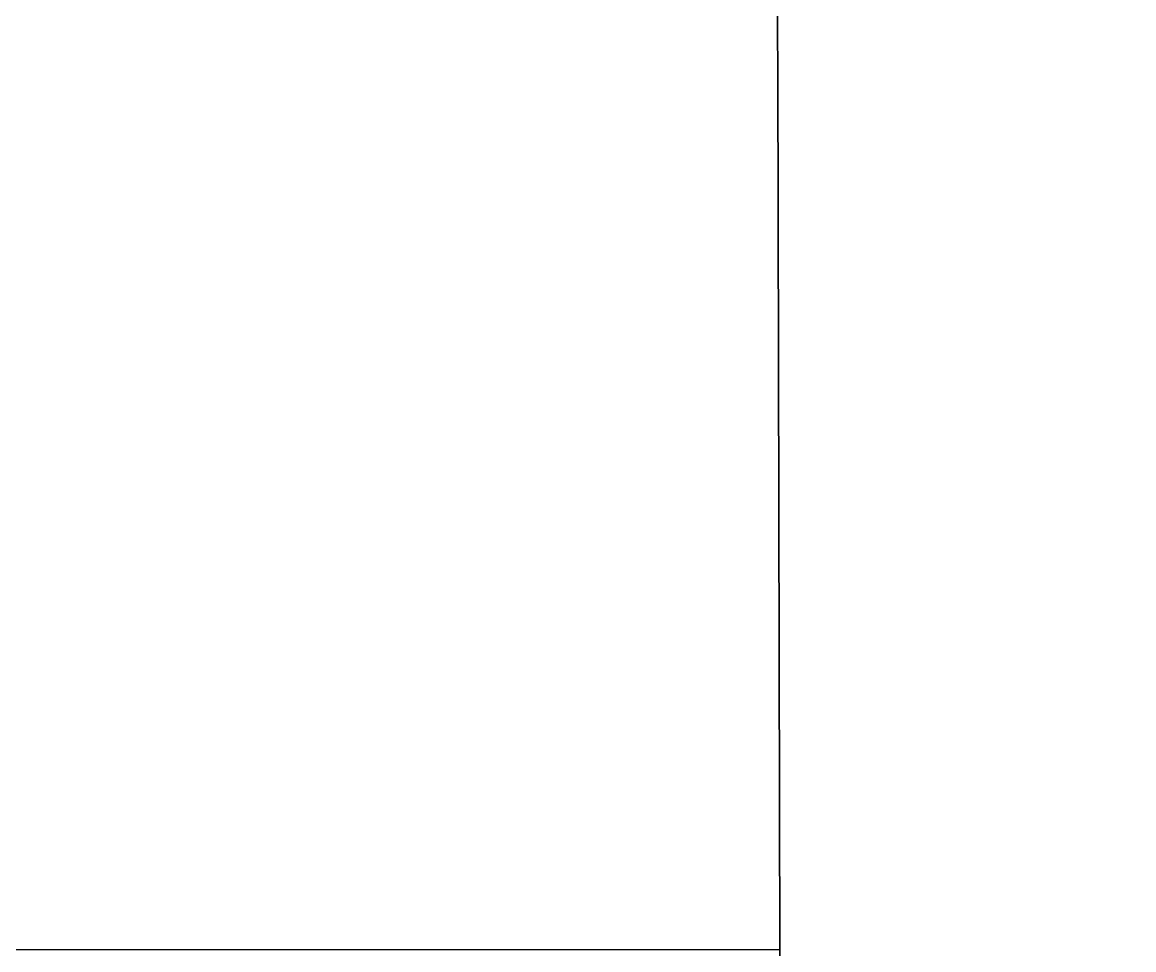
# Model space of a CAD drawing. Header units: millimetres. Extents: x 0 to 3661, y -1188 to 730.
# Drawn here: x 422.723109 to 422.725769, y 335.324721 to 335.326941 of the extents above; entities that cross this region are included whole.
import ezdxf

# ---------------------------------------------------------------- set-up
doc = ezdxf.new("R2010")
doc.units = ezdxf.units.MM
doc.layers.add('Blocks', color=7, linetype='Continuous')
doc.layers.add('Blocks$Inner', color=7, linetype='Continuous', lineweight=25, true_color=0x007f00)
doc.layers.add('Blocks$Outline', color=7, linetype='Continuous', lineweight=35, true_color=0xff3f3f)

# ---------------------------------------------------------------- blocks, each defined once
blk = doc.blocks.new('AA10 Dining Table Front')
at = {"layer": 'Blocks$Inner'}
for points, degree in [([(422.5698139496817, 335.7219023957296), (422.6718719210621, 335.6383408442634), (422.724668644878, 335.5047905712127), (422.7249222929095, 335.3247214524745)], 3), ([(422.7249222929095, 335.3247214520525), (409.6619807972994, 335.3247256058732), (396.5990393020475, 335.3248902826163)], 2)]:
    blk.add_open_spline(points, degree=degree, dxfattribs=at)
at = {"layer": 'Blocks$Outline'}
blk.add_open_spline([(422.5698139496817, 335.7219023957296), (422.6718719210621, 335.6383408442634), (422.724668644878, 335.5047905712127), (422.7249222929095, 335.3247214524745)], degree=3, dxfattribs=at)
blk.add_open_spline([(422.7249222929095, 335.3247214524745), (422.724813303721, 335.0029001464281), (422.7313719958911, 334.2876330662984), (422.8274358445924, 332.0663956361241), (423.3397875676601, 328.0258218005329), (425.0070432206703, 322.411946079912), (427.5542732717731, 317.5049460318405), (429.8657963433216, 314.3128849104833), (431.359998763437, 312.5592180699023), (432.3247676090832, 311.5316679247335), (433.0970598576969, 310.763009510003), (433.9121105027589, 309.9974159314588), (435.3529703156819, 308.7353379872948), (438.4411869337346, 306.4036138369847), (443.3447044950008, 303.7196011529304), (449.6947569259937, 301.7343199282186), (454.0834166506393, 301.2524816274235), (456.2250733432447, 301.2211055482912)], degree=3, knots=[309.8063315515696, 309.8063315515696, 309.8063315515696, 309.8063315515696, 310.7717956562396, 311.9520187723447, 316.4753867121312, 322.9632002282581, 329.4411043269874, 332.9864023618542, 334.7699627028236, 336.3503520128127, 337.2139360023068, 338.0384261989562, 339.7048880299287, 342.9584415786143, 349.6342522458932, 356.3939466071947, 362.8197324639822, 362.8197324639822, 362.8197324639822, 362.8197324639822], dxfattribs=at)

msp = doc.modelspace()

# ---------------------------------------------------------------- block references
at = {"layer": 'Blocks'}
msp.add_blockref('AA10 Dining Table Front', (0, 0), dxfattribs=at)

doc.saveas('drawing.dxf')
